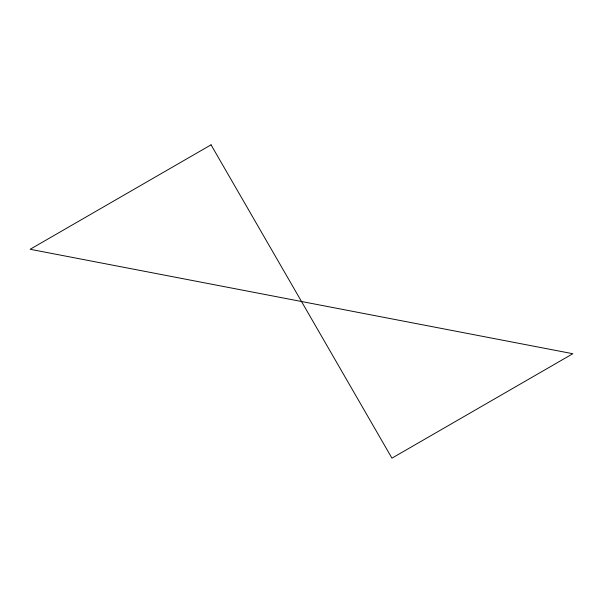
<?xml version="1.0" encoding="UTF-8"?>
<svg xmlns="http://www.w3.org/2000/svg" width="603" height="603" viewBox="0 0 603 603"><rect width="100%" height="100%" fill="white"/><g stroke="black" fill="none" stroke-linecap="round" stroke-linejoin="round"><path stroke-width="0.9" d="M211.05 144.841L30.15 249.28L572.85 353.72L391.95 458.159L211.05 144.841"/></g></svg>
